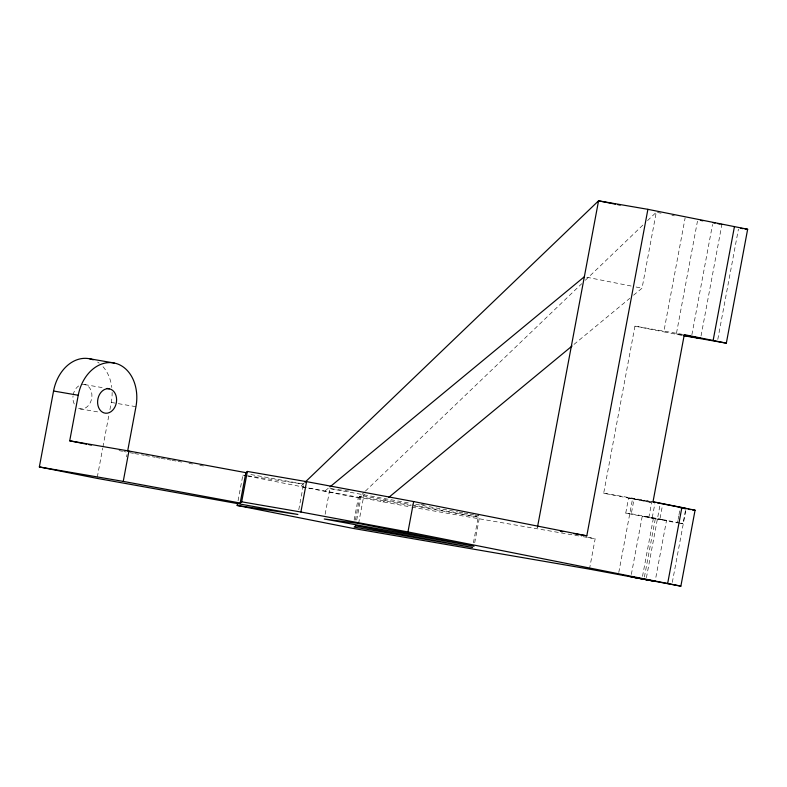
<?xml version="1.0" encoding="UTF-8"?>
<svg xmlns="http://www.w3.org/2000/svg" width="787" height="787" viewBox="0 0 787 787"><rect width="100%" height="100%" fill="white"/><g stroke="black" fill="none" stroke-linecap="round" stroke-linejoin="round"><path stroke-width="0.59" stroke-dasharray="3.94 2.95" d="M97.293 477.158L102.704 448.236M102.93 447.026L109.019 414.483M109.924 409.663L111.272 402.432A38.632 29.414 -80.2 0 0 112.128 392.418M126.55 456.922L126.982 454.581M238.048 500.788L242.858 475.092L246.498 475.633M298.765 509.779L303.575 484.074L249.282 474.266M325.129 514.324L329.94 488.619L350.077 491.226M354.14 520.138L358.292 497.935L364.499 491.983M355.419 520.089L359.787 496.725L361.292 495.505L410.716 504.644M356.698 520.03L361.292 495.505M358.616 523.434L364.076 494.236M473.42 542.833L478.23 517.128L411.926 504.87M474.699 542.784L479.726 515.908M589.473 569.129L595.159 538.761L586.748 537.098M650.278 502.342L603.688 493.203L634.952 326.152L683.096 334.445M633.545 295.214L642.054 288.19L656.269 212.254L647.396 220.754M677.902 520.581L677.459 522.922L625.744 513.124L628.577 497.935L651.606 501.781M618.789 572.434L632.541 498.909M681.542 335.292L663.805 331.868L685.123 217.969M625.744 513.124L631.292 513.783L634.135 498.594M631.341 574.461L642.261 516.095L666.491 520.601L655.118 581.347M682.359 335.105L676.367 333.865L697.459 221.167M648.822 517.689L651.666 502.5L628.577 497.935M652.256 517.61L654.882 503.591M642.507 576.379L653.426 518.023M644.405 577.048L655.325 518.682L666.491 520.601M646.422 577.717L660.175 504.201M691.891 334.75L712.53 224.452M679.555 522.893L659.929 519.017L662.329 506.159M701.04 335.97L721.905 224.472M678.119 519.42L678.778 515.908M678.994 514.747L679.87 510.074M678.571 523.05L683.018 523.581L685.418 510.733M672.314 582.4L685.851 510.084M717.793 339.433L738.432 229.135M304.116 483.12L300.575 486.514L410.696 506.966M365.384 491.137L581.77 283.674M585.321 280.28L642.959 225.013M325.247 490.763L329.025 487.645M382.964 502.195L387.696 498.289M573.969 344.421L629.757 298.342M676.367 333.865L681.601 334.701M247.718 475.81L303.575 484.074M84.691 384.577L103.49 387.814M111.272 402.432L117.155 403.446M118.325 403.652L135.954 406.682M603.688 493.203L651.833 501.496M80.146 408.876L100.116 412.309M359.787 496.725L478.23 517.128M411.896 507.182L581.898 536.478M583.108 536.685L595.159 538.761M129.835 452.682L133.456 453.332M134.666 453.558L144.316 455.299M145.526 455.516L155.177 457.257M156.377 457.473L159.997 458.132M161.207 458.349L166.037 459.224M167.238 459.441L170.858 460.09M172.068 460.316L176.888 461.182M178.098 461.398L181.718 462.058M188.959 463.366L192.579 464.015M199.819 465.324L203.44 465.983M329.94 488.619L410.873 503.365M415.703 504.251L457.985 511.953M459.195 512.17L462.815 512.829M464.025 513.055L468.855 513.931M470.065 514.147L473.685 514.816M631.292 513.783L659.929 519.017M655.325 518.682L642.261 516.095M657.47 212.49L661.07 213.208M671.891 215.353L674.302 215.825M586.748 277.24L631.233 286.045M636.044 286.999L642.054 288.19M634.952 326.152L663.805 331.868M680.706 523.129L683.018 523.581M420.809 504.251L424.419 504.969M119.004 450.577L122.615 451.295M123.815 451.531L126.225 452.004M242.858 475.092L246.469 475.81M247.669 476.046L358.292 497.935M97.598 362.05A38.632 29.414 -80.2 0 1 99.231 363.2M102.999 366.703A38.632 29.414 -80.2 0 1 111.803 387.47M82.222 384.518A12.356 9.414 -80.2 0 1 91.656 398.547A12.356 9.414 -80.2 0 1 77.834 407.981M74.283 404.016A12.356 9.414 -80.2 0 1 73.024 395.959M73.181 394.897A12.356 9.414 -80.2 0 1 79.772 385.286M478.526 515.692L474.895 515.032L478.526 515.672"/><path stroke-width="1.18" d="M237.605 503.129L237.172 505.461L297.889 514.452L97.067 478.368L39.35 466.947L53.555 391.011A38.632 29.414 -80.2 0 1 93.23 359.826M86.54 444.153L69.709 440.818L78.238 395.261A38.632 29.414 -80.2 0 1 114.194 363.014A38.632 29.414 -80.2 0 1 135.954 406.682L127.651 451.049M39.35 466.947L123.244 481.398L128.93 451.03L245.859 472.653L247.364 471.433L306.576 481.644L413.647 501.565L586.797 535.839L647.898 209.332L747.65 229.263L726.332 343.162L683.746 335.705M123.244 481.398L240.173 503.031L245.859 472.653M240.173 503.031L241.678 501.811L247.364 471.433M241.678 501.811L300.9 512.012L306.576 481.644M726.332 343.162L684.297 334.652L653.033 501.703L695.069 510.212L680.863 586.138L407.961 531.943L413.647 501.565M537.442 527.339L598.553 200.833L647.898 209.332M667.681 583.344L681.896 507.418M713.16 340.368L734.468 226.469M305.012 482.264L598.553 200.833L615.385 204.167M329.979 486.868L584.338 276.758M388.64 497.502L572.08 345.985M721.738 224.482L721.256 224.315M747.65 229.263L745.082 228.987M695.069 510.212L692.501 509.937M680.863 586.138L589.473 569.129L352.606 528.313L237.172 505.461M680.302 507.733L682.526 507.999M740.813 228.289L742.977 228.653M688.241 509.238L690.396 509.602M89.521 358.754L114.194 363.014M107.012 388.424L109.363 388.827A12.356 9.414 -80.2 0 1 113.958 408.63A12.356 9.414 -80.2 0 1 97.962 405.462A12.356 9.414 -80.2 0 1 109.363 388.827M53.555 391.011L78.238 395.261M69.709 440.818L128.93 451.03M560.314 531.274L562.725 531.687M573.556 533.556L586.797 535.839M700.558 220.39L702.919 220.803M683.972 508.51L686.077 508.874M652.767 501.998L655.099 502.421M657.293 502.824L685.861 508.392M684.434 335.213L700.597 338.371L683.244 335.272M300.9 512.012L407.961 531.943M713.022 222.672L715.029 223.065M617.785 204.64L620.195 205.112M88.951 444.625L91.351 445.108M717.695 223.577L719.81 224.01M355.606 525.873L354.111 527.093L472.544 547.506L355.606 525.873M631.066 576.832L655.118 581.347L631.066 576.832M358.616 523.434L324.254 518.997L474.049 546.286L358.616 523.434"/></g></svg>
